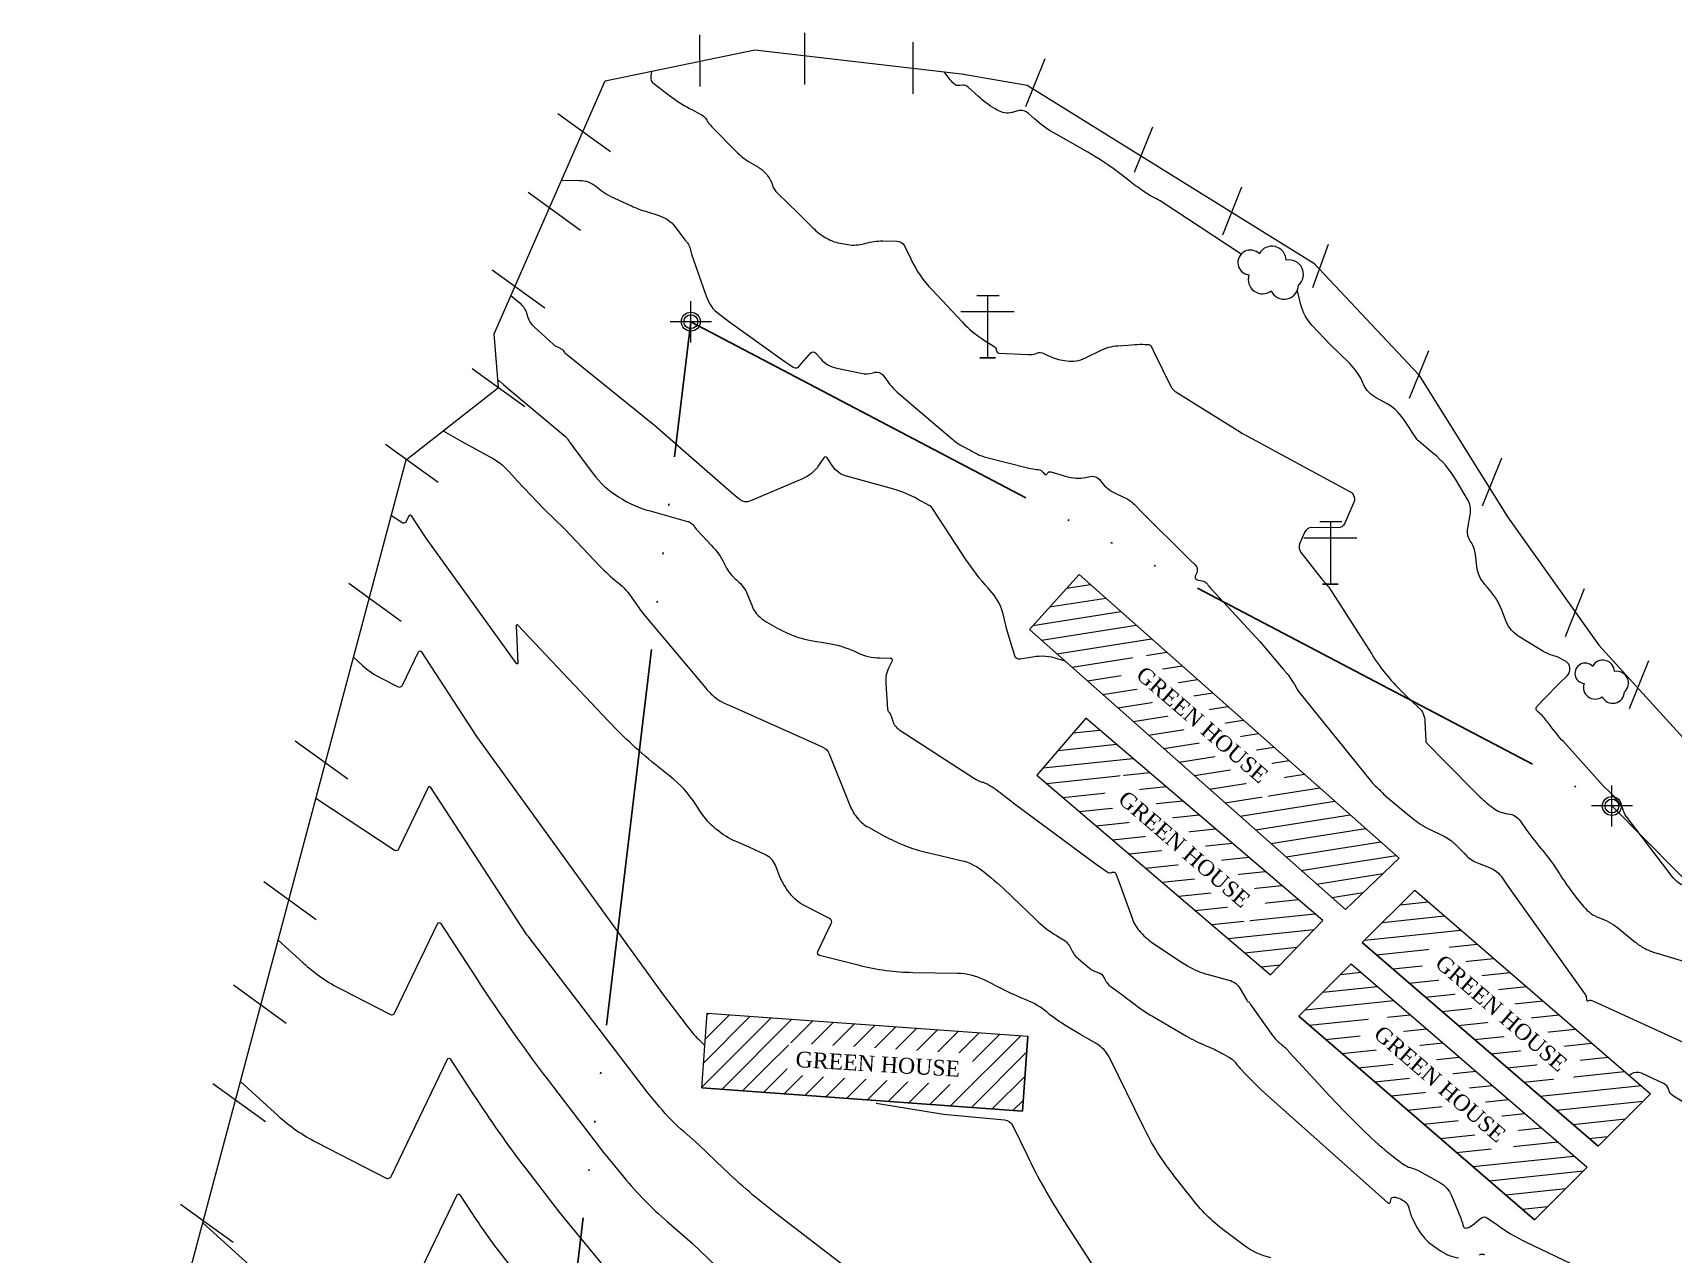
# Model space of a CAD drawing. Header units: metres. Extents: x 331672 to 331918, y 3055529 to 3055826.
# Drawn here: x 331673.6 to 331777.7, y 3055748.1 to 3055825.5 of the extents above; entities that cross this region are included whole.
import ezdxf

# ---------------------------------------------------------------- set-up
doc = ezdxf.new("R2010")
doc.units = ezdxf.units.M
doc.header["$MEASUREMENT"] = 0
doc.linetypes.add('ACAD_ISO06W100', pattern=[36, 24, -3, 0, -3, 0, -3, 0, -3])
for name, color, linetype, lineweight in [('BC', 7, 'Continuous', 20), ('Building', 7, 'Continuous', 20), ('Contour', 4, 'Continuous', 15), ('F', 10, 'Continuous', 20), ('GreenHouse', 94, 'Continuous', 20), ('Index_Contour', 8, 'Continuous', 20), ('Station', 50, 'Continuous', 13), ('TREE', 90, 'Continuous', 5)]:
    doc.layers.add(name, color=color, linetype=linetype, lineweight=lineweight)
doc.layers.add('POLE', color=7, linetype='Continuous')
doc.styles.add('CAD', font='times.ttf')
pattern_1 = [(45, (0, 0), (-0.7071067812, 0.7071067812), [])]

msp = doc.modelspace()

# ---------------------------------------------------------------- hatches: boundary and pattern name
at = {"layer": 'Building'}
h = msp.add_hatch(dxfattribs=at)
h.set_pattern_fill('ANSI31', color=256, scale=7, angle=45)
h.set_pattern_definition([(90, (0, 0), (-0.875, 0), [])])
h.paths.add_polyline_path([(331749.48, 3055721.73), (331753, 3055718.58), (331757.93, 3055724.1), (331754.48, 3055727.24)])
h.paths.add_polyline_path([(331733.31, 3055718.87), (331714.61, 3055732.46), (331711.54, 3055726.74), (331730.24, 3055713.15)])
h.paths.add_polyline_path([(331743.79, 3055716.96), (331740.88, 3055714.6), (331744.84, 3055709.37), (331747.75, 3055711.73)])
h.paths.add_polyline_path([(331760.63, 3055739.21), (331764.92, 3055736.09), (331769.85, 3055742.86), (331765.55, 3055745.98)])
h.paths.add_polyline_path([(331751.89, 3055719.6), (331756.79, 3055725.09), (331755.52, 3055726.22), (331750.61, 3055720.74)], flags=24)
h.paths.add_polyline_path([(331717.27, 3055725.07), (331725.79, 3055718.47), (331727.42, 3055720.58), (331718.9, 3055727.18)], flags=24)
h.paths.add_polyline_path([(331742.22, 3055716.58), (331746.85, 3055710.88), (331745.76, 3055710), (331741.14, 3055715.7)], flags=25)
h.paths.add_polyline_path([(331763.7, 3055737.55), (331768.15, 3055743.4), (331766.79, 3055744.43), (331762.34, 3055738.58)], flags=24)
h.paths.add_polyline_path([(331781.74, 3055744.81), (331787.74, 3055749.07), (331786.76, 3055750.46), (331780.76, 3055746.2)], flags=9)
h.paths.add_polyline_path([(331832.16, 3055716.96), (331836.69, 3055722.37), (331835.38, 3055723.47), (331830.85, 3055718.05)], flags=9)
h.paths.add_polyline_path([(331853.99, 3055710.57), (331849.29, 3055705.3), (331850.57, 3055704.16), (331855.26, 3055709.43)], flags=9)
h.paths.add_polyline_path([(331875.63, 3055719.9), (331875.3, 3055712.19), (331877.43, 3055712.1), (331877.76, 3055719.81)], flags=9)
h.paths.add_polyline_path([(331886.5, 3055705.27), (331895.04, 3055698.8), (331896.33, 3055700.51), (331887.79, 3055706.97)], flags=9)
h.paths.add_polyline_path([(331883.02, 3055700.7), (331891.52, 3055694.18), (331892.82, 3055695.87), (331884.32, 3055702.39)], flags=9)
h.paths.add_polyline_path([(331758.11, 3055761.57), (331766.22, 3055754.57), (331767.62, 3055756.19), (331759.51, 3055763.18)], flags=9)
h.paths.add_polyline_path([(331762, 3055766.06), (331770.11, 3055759.06), (331771.51, 3055760.68), (331763.4, 3055767.67)], flags=9)
h.paths.add_polyline_path([(331741.89, 3055776.45), (331750.01, 3055769.46), (331751.4, 3055771.07), (331743.29, 3055778.07)], flags=9)
h.paths.add_polyline_path([(331743.04, 3055784.35), (331751.15, 3055777.35), (331752.54, 3055778.97), (331744.43, 3055785.96)], flags=9)
at = {"layer": 'GreenHouse', "true_color": 0x136734}
h = msp.add_hatch(dxfattribs=at)
h.set_pattern_fill('ANSI31', color=116, scale=8, angle=144)
h.set_pattern_definition([(189, (0, 0), (0.15643446504, -0.9876883406), [])])
h.paths.add_polyline_path([(331756.87, 3055769.92), (331760.28, 3055773.18), (331739.98, 3055791.17), (331736.83, 3055787.69)])
h.paths.add_polyline_path([(331759.33, 3055773.26), (331760.09, 3055773.26), (331760.09, 3055773.64), (331759.33, 3055773.64)], flags=24)
h.paths.add_polyline_path([(331759.54, 3055772.89), (331760.09, 3055772.89), (331760.09, 3055773.26), (331759.54, 3055773.26)], flags=24)
h.paths.add_polyline_path([(331760.27, 3055773.58), (331761.55, 3055774.85), (331761.28, 3055775.12), (331760.01, 3055773.84)], flags=9)
h.paths.add_polyline_path([(331754.47, 3055769.31), (331755.24, 3055769.31), (331755.24, 3055769.69), (331754.47, 3055769.69)], flags=9)
h.paths.add_polyline_path([(331754.69, 3055768.94), (331755.24, 3055768.94), (331755.24, 3055769.31), (331754.69, 3055769.31)], flags=9)
h.paths.add_polyline_path([(331755.42, 3055769.62), (331756.69, 3055770.89), (331756.42, 3055771.16), (331755.16, 3055769.89)], flags=9)
h.paths.add_polyline_path([(331755.92, 3055770), (331756.68, 3055770), (331756.68, 3055770.37), (331755.92, 3055770.37)], flags=25)
h.paths.add_polyline_path([(331756.13, 3055769.62), (331756.68, 3055769.62), (331756.68, 3055770), (331756.13, 3055770)], flags=25)
h.paths.add_polyline_path([(331756.86, 3055770.31), (331758.14, 3055771.59), (331757.87, 3055771.85), (331756.6, 3055770.58)], flags=24)
h.paths.add_polyline_path([(331739.52, 3055782.14), (331740.22, 3055782.14), (331740.22, 3055782.52), (331739.52, 3055782.52)], flags=25)
h.paths.add_polyline_path([(331739.66, 3055781.77), (331740.22, 3055781.77), (331740.22, 3055782.14), (331739.66, 3055782.14)], flags=25)
h.paths.add_polyline_path([(331740.4, 3055782.45), (331741.66, 3055783.72), (331741.4, 3055783.99), (331740.13, 3055782.72)], flags=25)
h = msp.add_hatch(dxfattribs=at)
h.set_pattern_fill('ANSI31', color=116, scale=8)
h.set_pattern_definition(pattern_1)
h.paths.add_polyline_path([(331775.27, 3055758.32), (331776.03, 3055758.32), (331776.03, 3055758.7), (331775.27, 3055758.7)], flags=9)
h.paths.add_polyline_path([(331775.48, 3055757.95), (331776.03, 3055757.95), (331776.03, 3055758.32), (331775.48, 3055758.32)], flags=9)
h.paths.add_polyline_path([(331776.21, 3055758.64), (331777.49, 3055759.91), (331777.22, 3055760.18), (331775.95, 3055758.9)], flags=9)
h.paths.add_polyline_path([(331735.78, 3055761.97), (331736.55, 3055761.97), (331736.55, 3055762.35), (331735.78, 3055762.35)], flags=9)
h.paths.add_polyline_path([(331735.88, 3055761.6), (331736.55, 3055761.6), (331736.55, 3055761.97), (331735.88, 3055761.97)], flags=9)
h.paths.add_polyline_path([(331736.73, 3055762.29), (331738.01, 3055763.57), (331737.75, 3055763.83), (331736.47, 3055762.55)], flags=9)
h.paths.add_polyline_path([(331715.44, 3055763.44), (331716.2, 3055763.44), (331716.2, 3055763.81), (331715.44, 3055763.81)], flags=9)
h.paths.add_polyline_path([(331715.53, 3055763.06), (331716.2, 3055763.06), (331716.2, 3055763.44), (331715.53, 3055763.44)], flags=9)
h.paths.add_polyline_path([(331716.38, 3055763.75), (331717.66, 3055765.02), (331717.39, 3055765.29), (331716.12, 3055764.01)], flags=9)
h.paths.add_polyline_path([(331764.12, 3055735.47), (331764.85, 3055735.47), (331764.85, 3055735.85), (331764.12, 3055735.85)], flags=9)
h.paths.add_polyline_path([(331764.56, 3055735.1), (331764.85, 3055735.1), (331764.85, 3055735.47), (331764.56, 3055735.47)], flags=9)
h.paths.add_polyline_path([(331765.03, 3055735.78), (331766.13, 3055736.89), (331765.87, 3055737.16), (331764.76, 3055736.05)], flags=9)
h.paths.add_polyline_path([(331769.64, 3055743.05), (331770.36, 3055743.05), (331770.36, 3055743.43), (331769.64, 3055743.43)], flags=9)
h.paths.add_polyline_path([(331770.07, 3055742.68), (331770.36, 3055742.68), (331770.36, 3055743.05), (331770.07, 3055743.05)], flags=9)
h.paths.add_polyline_path([(331770.54, 3055743.36), (331771.83, 3055744.65), (331771.56, 3055744.91), (331770.28, 3055743.63)], flags=9)
h.paths.add_polyline_path([(331764.53, 3055746.76), (331765.26, 3055746.76), (331765.26, 3055747.14), (331764.53, 3055747.14)], flags=9)
h.paths.add_polyline_path([(331764.97, 3055746.39), (331765.26, 3055746.39), (331765.26, 3055746.76), (331764.97, 3055746.76)], flags=9)
h.paths.add_polyline_path([(331765.44, 3055747.07), (331766.73, 3055748.36), (331766.46, 3055748.62), (331765.18, 3055747.34)], flags=9)
h.paths.add_polyline_path([(331781.66, 3055742.45), (331782.4, 3055742.45), (331782.4, 3055742.83), (331781.66, 3055742.83)], flags=9)
h.paths.add_polyline_path([(331782.1, 3055742.08), (331782.4, 3055742.08), (331782.4, 3055742.45), (331782.1, 3055742.45)], flags=9)
h.paths.add_polyline_path([(331782.58, 3055742.76), (331783.85, 3055744.04), (331783.59, 3055744.3), (331782.31, 3055743.03)], flags=9)
h.paths.add_polyline_path([(331785.36, 3055753.13), (331786.09, 3055753.13), (331786.09, 3055753.51), (331785.36, 3055753.51)], flags=9)
h.paths.add_polyline_path([(331785.8, 3055752.76), (331786.09, 3055752.76), (331786.09, 3055753.13), (331785.8, 3055753.13)], flags=9)
h.paths.add_polyline_path([(331786.27, 3055753.44), (331787.5, 3055754.67), (331787.23, 3055754.93), (331786.01, 3055753.71)], flags=9)
h.paths.add_polyline_path([(331777.9, 3055747.5), (331778.6, 3055747.5), (331778.6, 3055747.87), (331777.9, 3055747.87)], flags=9)
h.paths.add_polyline_path([(331778.31, 3055747.12), (331778.6, 3055747.12), (331778.6, 3055747.5), (331778.31, 3055747.5)], flags=9)
h.paths.add_polyline_path([(331778.78, 3055747.81), (331780.06, 3055749.08), (331779.79, 3055749.35), (331778.52, 3055748.07)], flags=9)
h.paths.add_polyline_path([(331713.49, 3055733.29), (331714.25, 3055733.29), (331714.25, 3055733.66), (331713.49, 3055733.66)], flags=9)
h.paths.add_polyline_path([(331713.96, 3055732.91), (331714.25, 3055732.91), (331714.25, 3055733.29), (331713.96, 3055733.29)], flags=9)
h.paths.add_polyline_path([(331714.43, 3055733.6), (331715.71, 3055734.88), (331715.44, 3055735.14), (331714.17, 3055733.87)], flags=9)
h.paths.add_polyline_path([(331758.96, 3055739.2), (331759.72, 3055739.2), (331759.72, 3055739.57), (331758.96, 3055739.57)], flags=9)
h.paths.add_polyline_path([(331759.43, 3055738.82), (331759.72, 3055738.82), (331759.72, 3055739.2), (331759.43, 3055739.2)], flags=9)
h.paths.add_polyline_path([(331759.9, 3055739.51), (331761.02, 3055740.63), (331760.75, 3055740.89), (331759.64, 3055739.78)], flags=9)
h.paths.add_polyline_path([(331734.14, 3055724.66), (331734.91, 3055724.66), (331734.91, 3055725.03), (331734.14, 3055725.03)], flags=9)
h.paths.add_polyline_path([(331734.62, 3055724.28), (331734.91, 3055724.28), (331734.91, 3055724.66), (331734.62, 3055724.66)], flags=9)
h.paths.add_polyline_path([(331735.09, 3055724.97), (331736.37, 3055726.24), (331736.1, 3055726.51), (331734.83, 3055725.23)], flags=9)
h.paths.add_polyline_path([(331761.59, 3055767.1), (331768.98, 3055760.39), (331769.99, 3055761.5), (331762.6, 3055768.21)], flags=9)
h.paths.add_polyline_path([(331757.93, 3055762), (331765.31, 3055755.29), (331766.32, 3055756.4), (331758.94, 3055763.11)], flags=9)
h.paths.add_polyline_path([(331741.18, 3055778.12), (331748.56, 3055771.41), (331749.57, 3055772.52), (331742.19, 3055779.23)], flags=9)
h.paths.add_polyline_path([(331743.15, 3055784.45), (331750.53, 3055777.74), (331751.54, 3055778.85), (331744.15, 3055785.56)], flags=9)
h = msp.add_hatch(dxfattribs=at)
h.set_pattern_fill('ANSI31', color=116, scale=8)
h.set_pattern_definition(pattern_1)
h.paths.add_polyline_path([(331736.74, 3055761.89), (331716.39, 3055763.35), (331716.05, 3055758.61), (331736.4, 3055757.14)])
h.paths.add_polyline_path([(331735.88, 3055761.6), (331736.55, 3055761.6), (331736.55, 3055761.97), (331735.88, 3055761.97)], flags=24)
h.paths.add_polyline_path([(331755.42, 3055769.62), (331756.69, 3055770.89), (331756.42, 3055771.16), (331755.16, 3055769.89)], flags=9)
h.paths.add_polyline_path([(331754.69, 3055768.94), (331755.24, 3055768.94), (331755.24, 3055769.31), (331754.69, 3055769.31)], flags=9)
h.paths.add_polyline_path([(331754.47, 3055769.31), (331755.24, 3055769.31), (331755.24, 3055769.69), (331754.47, 3055769.69)], flags=9)
h.paths.add_polyline_path([(331752.11, 3055766.18), (331753.22, 3055767.29), (331752.95, 3055767.55), (331751.85, 3055766.45)], flags=9)
h.paths.add_polyline_path([(331751.38, 3055765.49), (331751.93, 3055765.49), (331751.93, 3055765.87), (331751.38, 3055765.87)], flags=9)
h.paths.add_polyline_path([(331751.16, 3055765.87), (331751.93, 3055765.87), (331751.93, 3055766.24), (331751.16, 3055766.24)], flags=9)
h.paths.add_polyline_path([(331756.86, 3055770.31), (331758.14, 3055771.59), (331757.87, 3055771.85), (331756.6, 3055770.58)], flags=9)
h.paths.add_polyline_path([(331756.13, 3055769.62), (331756.68, 3055769.62), (331756.68, 3055770), (331756.13, 3055770)], flags=25)
h.paths.add_polyline_path([(331755.92, 3055770), (331756.68, 3055770), (331756.68, 3055770.37), (331755.92, 3055770.37)], flags=25)
h.paths.add_polyline_path([(331736.73, 3055762.29), (331738.01, 3055763.57), (331737.75, 3055763.83), (331736.47, 3055762.55)], flags=9)
h.paths.add_polyline_path([(331735.78, 3055761.97), (331736.55, 3055761.97), (331736.55, 3055762.35), (331735.78, 3055762.35)], flags=25)
h.paths.add_polyline_path([(331716.38, 3055763.75), (331717.66, 3055765.02), (331717.39, 3055765.29), (331716.12, 3055764.01)], flags=9)
h.paths.add_polyline_path([(331715.53, 3055763.06), (331716.2, 3055763.06), (331716.2, 3055763.44), (331715.53, 3055763.44)], flags=9)
h.paths.add_polyline_path([(331715.44, 3055763.44), (331716.2, 3055763.44), (331716.2, 3055763.81), (331715.44, 3055763.81)], flags=9)
h.paths.add_polyline_path([(331761.59, 3055767.1), (331768.98, 3055760.39), (331769.99, 3055761.5), (331762.6, 3055768.21)], flags=9)
h.paths.add_polyline_path([(331757.93, 3055762), (331765.31, 3055755.29), (331766.32, 3055756.4), (331758.94, 3055763.11)], flags=9)
h.paths.add_polyline_path([(331741.18, 3055778.12), (331748.56, 3055771.41), (331749.57, 3055772.52), (331742.19, 3055779.23)], flags=9)
h.paths.add_polyline_path([(331743.15, 3055784.45), (331750.53, 3055777.74), (331751.54, 3055778.85), (331744.15, 3055785.56)], flags=9)
h = msp.add_hatch(dxfattribs=at)
h.set_pattern_fill('ANSI31', color=116, scale=8)
h.set_pattern_definition(pattern_1)
h.paths.add_polyline_path([(331724.83, 3055669.71), (331725.11, 3055669.71), (331725.11, 3055670.08), (331724.83, 3055670.08)], flags=9)
h.paths.add_polyline_path([(331724.3, 3055669.33), (331725.11, 3055669.33), (331725.11, 3055669.71), (331724.3, 3055669.71)], flags=9)
h.paths.add_polyline_path([(331725.29, 3055670.02), (331726.57, 3055671.29), (331726.3, 3055671.56), (331725.03, 3055670.28)], flags=9)
h.paths.add_polyline_path([(331777.79, 3055688.41), (331778.55, 3055688.41), (331778.55, 3055688.78), (331777.79, 3055688.78)], flags=9)
h.paths.add_polyline_path([(331778, 3055688.03), (331778.55, 3055688.03), (331778.55, 3055688.41), (331778, 3055688.41)], flags=9)
h.paths.add_polyline_path([(331778.73, 3055688.72), (331780.01, 3055690), (331779.74, 3055690.26), (331778.47, 3055688.99)], flags=9)
h.paths.add_polyline_path([(331776.72, 3055683.09), (331777.47, 3055683.09), (331777.47, 3055683.47), (331776.72, 3055683.47)], flags=9)
h.paths.add_polyline_path([(331776.92, 3055682.72), (331777.47, 3055682.72), (331777.47, 3055683.09), (331776.92, 3055683.09)], flags=9)
h.paths.add_polyline_path([(331777.65, 3055683.41), (331778.93, 3055684.68), (331778.66, 3055684.95), (331777.39, 3055683.67)], flags=9)
h.paths.add_polyline_path([(331786.05, 3055675.12), (331786.81, 3055675.12), (331786.81, 3055675.49), (331786.05, 3055675.49)], flags=9)
h.paths.add_polyline_path([(331786.26, 3055674.74), (331786.81, 3055674.74), (331786.81, 3055675.12), (331786.26, 3055675.12)], flags=9)
h.paths.add_polyline_path([(331786.99, 3055675.43), (331788.1, 3055676.54), (331787.84, 3055676.8), (331786.73, 3055675.69)], flags=9)
h.paths.add_polyline_path([(331780.75, 3055665.77), (331781.45, 3055665.77), (331781.45, 3055666.15), (331780.75, 3055666.15)], flags=9)
h.paths.add_polyline_path([(331780.9, 3055665.4), (331781.45, 3055665.4), (331781.45, 3055665.77), (331780.9, 3055665.77)], flags=9)
h.paths.add_polyline_path([(331781.63, 3055666.08), (331782.9, 3055667.36), (331782.64, 3055667.62), (331781.36, 3055666.35)], flags=9)
h.paths.add_polyline_path([(331824.39, 3055683.73), (331825.17, 3055683.73), (331825.17, 3055684.11), (331824.39, 3055684.11)], flags=9)
h.paths.add_polyline_path([(331824.62, 3055683.36), (331825.17, 3055683.36), (331825.17, 3055683.73), (331824.62, 3055683.73)], flags=9)
h.paths.add_polyline_path([(331825.35, 3055684.05), (331826.47, 3055685.16), (331826.2, 3055685.43), (331825.09, 3055684.31)], flags=9)
h.paths.add_polyline_path([(331823.88, 3055678.05), (331824.65, 3055678.05), (331824.65, 3055678.43), (331823.88, 3055678.43)], flags=9)
h.paths.add_polyline_path([(331824.1, 3055677.68), (331824.65, 3055677.68), (331824.65, 3055678.05), (331824.1, 3055678.05)], flags=9)
h.paths.add_polyline_path([(331824.83, 3055678.36), (331826.11, 3055679.65), (331825.85, 3055679.91), (331824.56, 3055678.63)], flags=9)
h.paths.add_polyline_path([(331760.1, 3055688.66), (331760.87, 3055688.66), (331760.87, 3055689.03), (331760.1, 3055689.03)], flags=9)
h.paths.add_polyline_path([(331760.58, 3055688.28), (331760.87, 3055688.28), (331760.87, 3055688.66), (331760.58, 3055688.66)], flags=9)
h.paths.add_polyline_path([(331761.05, 3055688.97), (331762.33, 3055690.24), (331762.06, 3055690.51), (331760.79, 3055689.23)], flags=9)
h.paths.add_polyline_path([(331763.63, 3055695.2), (331764.32, 3055695.2), (331764.32, 3055695.57), (331763.63, 3055695.57)], flags=9)
h.paths.add_polyline_path([(331764.03, 3055694.82), (331764.32, 3055694.82), (331764.32, 3055695.2), (331764.03, 3055695.2)], flags=9)
h.paths.add_polyline_path([(331764.5, 3055695.51), (331765.78, 3055696.78), (331765.51, 3055697.05), (331764.24, 3055695.77)], flags=9)
h.paths.add_polyline_path([(331728.93, 3055671.78), (331729.71, 3055671.78), (331729.71, 3055672.15), (331728.93, 3055672.15)], flags=9)
h.paths.add_polyline_path([(331729.41, 3055671.4), (331729.71, 3055671.4), (331729.71, 3055671.78), (331729.41, 3055671.78)], flags=9)
h.paths.add_polyline_path([(331729.88, 3055672.09), (331731.16, 3055673.37), (331730.89, 3055673.63), (331729.62, 3055672.36)], flags=9)
h.paths.add_polyline_path([(331725.29, 3055663.85), (331726.06, 3055663.85), (331726.06, 3055664.22), (331725.29, 3055664.22)], flags=9)
h.paths.add_polyline_path([(331725.76, 3055663.47), (331726.06, 3055663.47), (331726.06, 3055663.85), (331725.76, 3055663.85)], flags=9)
h.paths.add_polyline_path([(331726.23, 3055664.16), (331727.51, 3055665.44), (331727.24, 3055665.7), (331725.97, 3055664.43)], flags=9)
h.paths.add_polyline_path([(331841.43, 3055681.34), (331842.21, 3055681.34), (331842.21, 3055681.71), (331841.43, 3055681.71)], flags=9)
h.paths.add_polyline_path([(331841.92, 3055680.96), (331842.21, 3055680.96), (331842.21, 3055681.34), (331841.92, 3055681.34)], flags=9)
h.paths.add_polyline_path([(331842.39, 3055681.65), (331843.66, 3055682.92), (331843.4, 3055683.18), (331842.13, 3055681.92)], flags=9)
h.paths.add_polyline_path([(331778.95, 3055683.36), (331784.07, 3055674.8), (331785.36, 3055675.57), (331780.23, 3055684.13)], flags=9)
h.paths.add_polyline_path([(331774.54, 3055679.02), (331779.67, 3055670.46), (331780.96, 3055671.24), (331775.83, 3055679.79)], flags=9)
h.paths.add_polyline_path([(331816.03, 3055597.71), (331818.65, 3055607.34), (331817.2, 3055607.73), (331814.58, 3055598.1)], flags=9)
h.paths.add_polyline_path([(331719.88, 3055760.51), (331729.85, 3055760.13), (331729.9, 3055761.63), (331719.93, 3055762.01)], flags=9)
h.paths.add_polyline_path([(331886.64, 3055705.57), (331894.03, 3055698.87), (331895.04, 3055699.98), (331887.65, 3055706.68)], flags=9)
h.paths.add_polyline_path([(331883.22, 3055701.01), (331890.6, 3055694.3), (331891.61, 3055695.41), (331884.22, 3055702.12)], flags=9)
h.paths.add_polyline_path([(331830.31, 3055686.46), (331840.27, 3055686.08), (331840.33, 3055687.58), (331830.36, 3055687.96)], flags=9)
h.paths.add_polyline_path([(331830.68, 3055679.8), (331840.65, 3055679.42), (331840.7, 3055680.92), (331830.73, 3055681.3)], flags=9)
h.paths.add_polyline_path([(331761.59, 3055767.1), (331768.98, 3055760.39), (331769.99, 3055761.5), (331762.6, 3055768.21)], flags=9)
h.paths.add_polyline_path([(331757.93, 3055762), (331765.31, 3055755.29), (331766.32, 3055756.4), (331758.94, 3055763.11)], flags=9)
h.paths.add_polyline_path([(331741.18, 3055778.12), (331748.56, 3055771.41), (331749.57, 3055772.52), (331742.19, 3055779.23)], flags=9)
h.paths.add_polyline_path([(331743.15, 3055784.45), (331750.53, 3055777.74), (331751.54, 3055778.85), (331744.15, 3055785.56)], flags=9)
h = msp.add_hatch(dxfattribs=at)
h.set_pattern_fill('ANSI31', color=116, scale=8, angle=141)
h.set_pattern_definition([(186, (0, 0), (0.10452846327, -0.99452189537), [])])
h.paths.add_polyline_path([(331740.41, 3055782.06), (331737.31, 3055778.44), (331752.12, 3055765.79), (331755.43, 3055769.23)])
h.paths.add_polyline_path([(331761.27, 3055771.15), (331757.93, 3055767.83), (331772.89, 3055754.92), (331776.22, 3055758.24)])
h.paths.add_polyline_path([(331754.69, 3055768.94), (331755.24, 3055768.94), (331755.24, 3055769.31), (331754.69, 3055769.31)], flags=24)
h.paths.add_polyline_path([(331754.47, 3055769.31), (331755.24, 3055769.31), (331755.24, 3055769.69), (331754.47, 3055769.69)], flags=24)
h.paths.add_polyline_path([(331752.11, 3055766.18), (331753.22, 3055767.29), (331752.95, 3055767.55), (331751.85, 3055766.45)], flags=24)
h.paths.add_polyline_path([(331751.16, 3055765.87), (331751.93, 3055765.87), (331751.93, 3055766.24), (331751.16, 3055766.24)], flags=25)
h.paths.add_polyline_path([(331741.18, 3055778.12), (331748.56, 3055771.41), (331749.57, 3055772.52), (331742.19, 3055779.23)], flags=24)
h.paths.add_polyline_path([(331761.26, 3055771.54), (331762.53, 3055772.82), (331762.27, 3055773.08), (331760.99, 3055771.81)], flags=9)
h.paths.add_polyline_path([(331760.52, 3055770.86), (331761.08, 3055770.86), (331761.08, 3055771.23), (331760.52, 3055771.23)], flags=9)
h.paths.add_polyline_path([(331760.31, 3055771.23), (331761.08, 3055771.23), (331761.08, 3055771.61), (331760.31, 3055771.61)], flags=9)
h.paths.add_polyline_path([(331757.93, 3055768.22), (331759.03, 3055769.33), (331758.77, 3055769.59), (331757.66, 3055768.49)], flags=9)
h.paths.add_polyline_path([(331757.19, 3055767.53), (331757.75, 3055767.53), (331757.75, 3055767.91), (331757.19, 3055767.91)], flags=9)
h.paths.add_polyline_path([(331756.97, 3055767.91), (331757.75, 3055767.91), (331757.75, 3055768.28), (331756.97, 3055768.28)], flags=9)
h.paths.add_polyline_path([(331760.27, 3055773.58), (331761.55, 3055774.85), (331761.28, 3055775.12), (331760.01, 3055773.84)], flags=9)
h.paths.add_polyline_path([(331759.54, 3055772.89), (331760.09, 3055772.89), (331760.09, 3055773.26), (331759.54, 3055773.26)], flags=9)
h.paths.add_polyline_path([(331759.33, 3055773.26), (331760.09, 3055773.26), (331760.09, 3055773.64), (331759.33, 3055773.64)], flags=9)
h.paths.add_polyline_path([(331755.42, 3055769.62), (331756.69, 3055770.89), (331756.42, 3055771.16), (331755.16, 3055769.89)], flags=9)
h.paths.add_polyline_path([(331751.38, 3055765.49), (331751.93, 3055765.49), (331751.93, 3055765.87), (331751.38, 3055765.87)], flags=9)
h.paths.add_polyline_path([(331756.86, 3055770.31), (331758.14, 3055771.59), (331757.87, 3055771.85), (331756.6, 3055770.58)], flags=9)
h.paths.add_polyline_path([(331756.13, 3055769.62), (331756.68, 3055769.62), (331756.68, 3055770), (331756.13, 3055770)], flags=25)
h.paths.add_polyline_path([(331755.92, 3055770), (331756.68, 3055770), (331756.68, 3055770.37), (331755.92, 3055770.37)], flags=25)
h.paths.add_polyline_path([(331737.3, 3055778.84), (331738.41, 3055779.95), (331738.14, 3055780.21), (331737.04, 3055779.11)], flags=9)
h.paths.add_polyline_path([(331736.57, 3055778.15), (331737.12, 3055778.15), (331737.12, 3055778.53), (331736.57, 3055778.53)], flags=9)
h.paths.add_polyline_path([(331736.35, 3055778.53), (331737.12, 3055778.53), (331737.12, 3055778.9), (331736.35, 3055778.9)], flags=9)
h.paths.add_polyline_path([(331761.59, 3055767.1), (331768.98, 3055760.39), (331769.99, 3055761.5), (331762.6, 3055768.21)], flags=24)
h.paths.add_polyline_path([(331757.93, 3055762), (331765.31, 3055755.29), (331766.32, 3055756.4), (331758.94, 3055763.11)], flags=9)
h.paths.add_polyline_path([(331743.15, 3055784.45), (331750.53, 3055777.74), (331751.54, 3055778.85), (331744.15, 3055785.56)], flags=9)
h = msp.add_hatch(dxfattribs=at)
h.set_pattern_fill('ANSI31', color=116, scale=8, angle=141)
h.set_pattern_definition([(186, (0, 0), (0.10452846327, -0.99452189537), [])])
h.paths.add_polyline_path([(331757.24, 3055766.48), (331753.91, 3055763.16), (331768.86, 3055750.25), (331772.19, 3055753.58)])

# ---------------------------------------------------------------- linework, layer by layer
at = {"layer": 'Contour'}
for points, elevation in [([(331750.26, 3055811.49), (331745.13, 3055814.86, -0.037871), (331744.17, 3055815.4), (331744.13, 3055815.43, -0.020493), (331743.24, 3055816.07), (331742.64, 3055816.54, 0.039045), (331740.53, 3055817.94), (331738.52, 3055819.08, -0.057454), (331737.15, 3055820.07), (331736.77, 3055820.41, 0.262216), (331736.1, 3055820.57), (331735.74, 3055820.47, -0.208576), (331734.83, 3055820.6), (331734.65, 3055820.7, -0.057072), (331733.6, 3055821.48), (331732.94, 3055822.08, 0.221504), (331732.6, 3055822.2), (331732.43, 3055822.18, -0.038683), (331732.28, 3055822.18), (331732.23, 3055822.18, -0.189568), (331732.1, 3055822.24), (331731.96, 3055822.37, -0.043022), (331731.68, 3055822.7), (331731.42, 3055823.04)], 1269), ([(331739.06, 3055785.69), (331738.66, 3055785.81, 0.125004), (331737.03, 3055785.93), (331736.24, 3055785.8, -0.380988), (331735.9, 3055786.01), (331735.38, 3055787.75), (331735.18, 3055788.6, 0.129182), (331734.46, 3055790.01), (331734.21, 3055790.3, -0.036319), (331732.81, 3055792.13), (331730.73, 3055795.3), (331730.62, 3055795.46, 0.117307), (331730.58, 3055795.49), (331730.51, 3055795.53), (331729.74, 3055795.95, 0.060322), (331728.23, 3055796.57), (331725.23, 3055797.4, -0.185224), (331724.37, 3055798.02), (331724, 3055798.57, 0.515251), (331723.79, 3055798.57), (331723.46, 3055798.08, -0.151903), (331722.44, 3055797.24), (331719.11, 3055795.82, -0.283239), (331718.49, 3055795.9), (331718.06, 3055796.24), (331713.06, 3055800.62), (331712.95, 3055800.71), (331707.45, 3055805.15, -0.112022), (331707.36, 3055805.26), (331707.33, 3055805.31, 0.153961), (331707.24, 3055805.41), (331706.97, 3055805.56), (331706.83, 3055805.63, -0.07032), (331706.66, 3055805.75), (331705.42, 3055806.88, -0.158138), (331705, 3055807.6), (331704.98, 3055807.65, 0.174755), (331704.54, 3055808.35), (331703.94, 3055808.83)], 1266), ([(331778.25, 3055771.47, -0.113328), (331777.59, 3055772.02), (331774.73, 3055775.77, -0.080308), (331774.49, 3055776.2), (331774.48, 3055776.25, 0.084891), (331774.24, 3055776.68), (331774.14, 3055776.81, 0.033006), (331773.66, 3055777.34), (331773.22, 3055777.77), (331770.69, 3055780.57, -0.024498), (331769.87, 3055781.57), (331769.68, 3055781.82, 0.049771), (331769.18, 3055782.37), (331769.04, 3055782.5, -0.420557), (331769.03, 3055782.83), (331769.49, 3055783.31), (331770.44, 3055784.27), (331770.93, 3055784.75, 0.22548), (331771.1, 3055785.2), (331771.1, 3055785.25, 0.258061), (331770.86, 3055785.65), (331770.7, 3055785.74, 0.062302), (331770.07, 3055786.02), (331770.02, 3055786.03, -0.06547), (331769.39, 3055786.31), (331767.94, 3055787.2, -0.07428), (331767.44, 3055787.6), (331767.41, 3055787.64, -0.096793), (331767.07, 3055788.18), (331766.79, 3055788.9, 0.093224), (331765.89, 3055790.34), (331765.72, 3055790.54, -0.160874), (331765.21, 3055791.67), (331765.11, 3055792.44, 0.11978), (331764.82, 3055793.25), (331764.79, 3055793.29, -0.198484), (331764.63, 3055794.1), (331764.78, 3055794.95, 0.189133), (331764.6, 3055795.97), (331763.89, 3055797.15, 0.089181), (331762.42, 3055798.87), (331761.52, 3055799.62, -0.028452), (331761.47, 3055799.66), (331761.44, 3055799.7, -0.047259), (331761.39, 3055799.75), (331760.57, 3055800.99, 0.127444), (331759.38, 3055802.07), (331758.83, 3055802.37, -0.167909), (331758.02, 3055803.23), (331757.96, 3055803.37, 0.092325), (331757.14, 3055804.54), (331755.89, 3055805.78), (331754.77, 3055806.96, -0.135853), (331754.05, 3055808.27), (331753.83, 3055809.15), (331753.82, 3055809.2)], 1269), ([(331693.98, 3055785.93), (331694.55, 3055785.4, 0.070075), (331695.73, 3055784.59), (331696.77, 3055784.06, 0.421037), (331697.08, 3055784.16), (331698.09, 3055786.27, -0.557881), (331698.26, 3055786.28), (331701.77, 3055780.9), (331713.56, 3055764.57), (331715.12, 3055762.53, 0.031407), (331715.84, 3055761.7), (331716.2, 3055761.34)], 1262), ([(331786.29, 3055753.04), (331786.29, 3055753.2, -0.042492), (331786.16, 3055753.26), (331785.86, 3055753.42), (331778.47, 3055757.6), (331777.67, 3055758.1, -0.191711), (331777.38, 3055758.48), (331777.36, 3055758.53, 0.2246), (331777.05, 3055758.89), (331775.64, 3055759.54, 0.275769), (331774.99, 3055759.48), (331774.88, 3055759.4)], 1266), ([(331727.11, 3055757.64), (331731.38, 3055756.95), (331735.25, 3055756.58, -0.271567), (331735.79, 3055756.21), (331736.68, 3055754.35, 0.033325), (331739.02, 3055750.18), (331745.03, 3055740.89)], 1262), ([(331696.11, 3055742.62), (331700.54, 3055751.83, -0.557881), (331700.71, 3055751.84), (331701.43, 3055750.74, 0.019858), (331703.09, 3055748.38), (331704.19, 3055746.95)], 1258), ([(331684.42, 3055750.06), (331687.83, 3055746.94, 0.05748)], 1258), ([(331765.38, 3055748.02, -0.372135), (331765.68, 3055748.02)], 1264)]:
    msp.add_lwpolyline(points, format="xyb", dxfattribs=dict(at, elevation=elevation))
at = {"layer": 'Contour', "elevation": 1269}
msp.add_lwpolyline([(331753.83, 3055809.15), (331753.8, 3055809.17)], dxfattribs=at)
at = {"layer": 'F'}
for p, q in [((331706.93, 3055820.41), (331710.26, 3055818)), ((331744.63, 3055819.54), (331743.48, 3055816.66)), ((331705.04, 3055815.41), (331708.36, 3055813)), ((331755.78, 3055812.09), (331754.78, 3055809.35)), ((331702.77, 3055810.48), (331706.1, 3055808.07)), ((331701.5, 3055804.23, 1263.39), (331704.83, 3055801.82, 1263.39)), ((331696, 3055799.44), (331699.33, 3055797.03)), ((331693.67, 3055790.62), (331697, 3055788.21)), ((331690.28, 3055780.62), (331693.61, 3055778.21)), ((331688.29, 3055771.71), (331691.61, 3055769.29)), ((331686.37, 3055765.14), (331689.7, 3055762.72)), ((331685.05, 3055758.89), (331688.38, 3055756.48)), ((331683.01, 3055751.25), (331686.34, 3055748.84))]:
    msp.add_line(p, q, dxfattribs=at)
for points in [[(331722.57, 3055825.52), (331722.57, 3055822.24)], [(331715.92, 3055825.39), (331715.93, 3055822.12)], [(331729.43, 3055824.93), (331729.43, 3055821.65)], [(331737.8, 3055823.87), (331736.59, 3055820.83)], [(331750.28, 3055815.73), (331749.07, 3055812.69)], [(331762.13, 3055805.36), (331760.92, 3055802.32)], [(331766.76, 3055798.54), (331765.55, 3055795.5)], [(331772.02, 3055790.26), (331770.81, 3055787.22)], [(331776.08, 3055785.7), (331774.87, 3055782.66)]]:
    msp.add_lwpolyline(points, dxfattribs=at)
at = {"layer": 'F', "color": 240, "true_color": 0xed1f24, "elevation": 1263.39}
for points in [[(331697.31, 3055798.43), (331703.17, 3055803.03), (331702.89, 3055806.44), (331709.92, 3055822.48), (331719.41, 3055824.43), (331732.53, 3055822.92), (331736.68, 3055822.2), (331754.87, 3055810.92), (331761.53, 3055803.84), (331767.15, 3055794.83), (331772.93, 3055786.68), (331783.21, 3055775.41), (331792.05, 3055766.4), (331792.23, 3055766.24), (331813.48, 3055758.2)], [(331708.61, 3055638.74), (331708, 3055639.86), (331704.69, 3055645.54), (331704.01, 3055668.9), (331694.23, 3055675.08), (331689.89, 3055673.64), (331683.58, 3055685.84), (331679.58, 3055694.15), (331674.76, 3055704.6), (331673.63, 3055709.62), (331697.31, 3055798.43)]]:
    msp.add_lwpolyline(points, dxfattribs=at)
at = {"layer": 'GreenHouse', "color": 114, "true_color": 0x139b48}
for p, q in [((331761.27, 3055771.15), (331776.22, 3055758.24, 1265.68)), ((331757.93, 3055767.83, 1265.67), (331772.89, 3055754.92, 2531.35)), ((331753.91, 3055763.16, 1265.67), (331757.24, 3055766.48)), ((331757.24, 3055766.48), (331772.19, 3055753.58, 1265.68)), ((331753.91, 3055763.16, 1265.67), (331768.86, 3055750.25, 2531.35)), ((331772.89, 3055754.92, 2531.35), (331776.22, 3055758.24, 1265.68)), ((331768.86, 3055750.25, 2531.35), (331772.19, 3055753.58, 1265.68))]:
    msp.add_line(p, q, dxfattribs=at)
at = {"layer": 'GreenHouse'}
for p, q in [((331716.05, 3055758.61, 1262.33), (331716.39, 3055763.35, 1262.33)), ((331716.39, 3055763.35, 1262.33), (331736.74, 3055761.89, 1262.48)), ((331736.4, 3055757.14, 1262.48), (331736.74, 3055761.89, 1262.48)), ((331716.05, 3055758.61, 1262.33), (331736.4, 3055757.14, 1262.48))]:
    msp.add_line(p, q, dxfattribs=at)
at = {"layer": 'GreenHouse', "color": 114, "true_color": 0x139b48}
for points, elevation in [([(331739.98, 3055791.17), (331760.28, 3055773.18), (331756.87, 3055769.92), (331736.83, 3055787.69), (331739.98, 3055791.17)], 1266.15), ([(331752.12, 3055765.79), (331755.43, 3055769.23), (331740.41, 3055782.06), (331737.31, 3055778.44), (331752.12, 3055765.79)], 1265.28)]:
    msp.add_lwpolyline(points, dxfattribs=dict(at, elevation=elevation))
msp.add_lwpolyline([(331757.93, 3055767.83), (331761.27, 3055771.15)], dxfattribs=at)
at = {"layer": 'GreenHouse', "elevation": 0.06}
for points in [[(331761.27, 3055771.15), (331776.22, 3055758.24), (331772.89, 3055754.92), (331757.93, 3055767.83), (331761.27, 3055771.15)], [(331757.24, 3055766.48), (331772.19, 3055753.58), (331768.86, 3055750.25), (331753.91, 3055763.16), (331757.24, 3055766.48)]]:
    msp.add_lwpolyline(points, dxfattribs=at)
at = {"layer": 'GreenHouse'}
msp.add_lwpolyline([(331736.74, 3055761.89), (331736.4, 3055757.14), (331716.05, 3055758.61), (331716.39, 3055763.35), (331736.74, 3055761.89)], dxfattribs=at)
at = {"layer": 'POLE', "lineweight": 18}
for p, q in [((331733.5, 3055808.87, 1267.96), (331734.91, 3055808.87, 1267.96)), ((331734.18, 3055808.87, 1267.96), (331734.18, 3055804.9, 1267.96)), ((331732.49, 3055807.84, 1267.96), (331735.86, 3055807.84, 1267.96)), ((331755.25, 3055794.54, 1268.04), (331756.65, 3055794.54, 1268.04)), ((331755.92, 3055794.54, 1268.04), (331755.92, 3055790.56, 1268.04)), ((331754.24, 3055793.5, 1268.04), (331757.6, 3055793.5, 1268.04))]:
    msp.add_line(p, q, dxfattribs=at)
at = {"layer": 'POLE'}
for p, q in [((331734.68, 3055804.9, 1267.96), (331733.68, 3055804.9, 1267.96)), ((331756.42, 3055790.56, 1268.04), (331755.42, 3055790.56, 1268.04))]:
    msp.add_line(p, q, dxfattribs=at)
at = {"layer": 'Station', "linetype": 'Continuous', "lineweight": 18}
for points in [[(331716.67, 3055807.2), (331715.36, 3055807.2), (331715.36, 3055808.5)], [(331715.36, 3055805.89), (331715.36, 3055807.2), (331714.06, 3055807.2)], [(331775.08, 3055776.49), (331773.77, 3055776.49), (331773.77, 3055777.79)], [(331773.77, 3055775.18), (331773.77, 3055776.49), (331772.47, 3055776.49)]]:
    msp.add_lwpolyline(points, dxfattribs=at)
for centre, radius in [((331715.36, 3055807.2), 0.601), ((331715.36, 3055807.2), 0.438), ((331773.77, 3055776.49), 0.601), ((331773.77, 3055776.49), 0.438)]:
    msp.add_circle(centre, radius, dxfattribs=at)
at = {"layer": 'TREE'}
for centre, radius, start, end in [((331752.21, 3055811.08), 0.905, 1.1647, 152.3403), ((331750.84, 3055810.95), 0.792, 43.7183, 264.146), ((331753.3, 3055810.21), 0.905, 310.1391, 101.5082), ((331751.61, 3055809.87), 0.905, 161.047, 306.9442), ((331752.98, 3055809.53), 0.905, 205.2317, 359.1165), ((331772.07, 3055784.9), 0.647, 43.7183, 264.146), ((331773.19, 3055785), 0.74, 1.1647, 152.3403), ((331774.08, 3055784.29), 0.74, 310.1391, 101.5082), ((331772.7, 3055784.01), 0.74, 161.047, 306.9442), ((331773.82, 3055783.74), 0.74, 205.2317, 359.1165)]:
    msp.add_arc(centre, radius, start, end, dxfattribs=at)

# ---------------------------------------------------------------- next in the draw order: texts
at = {"layer": 'BC', "lineweight": 18, "char_height": 1, "attachment_point": 1, "rotation": 319.2187, "style": 'CAD', "bg_fill": 3, "box_fill_scale": 1.5, "bg_fill_color": 256, "bg_fill_transparency": 0}
for insert in [(331743.88, 3055785.69), (331762.84, 3055767.4)]:
    msp.add_mtext_dynamic_manual_height_columns('\\pxqc;GREEN HOUSE', width=11.2166, gutter_width=1, heights=[0.829], dxfattribs=dict(at, insert=insert))
at = {"layer": 'BC', "insert": (331722.04, 3055760.94), "char_height": 1, "attachment_point": 1, "rotation": 356.5501, "style": 'CAD', "bg_fill": 3, "box_fill_scale": 1.5, "bg_fill_color": 256, "bg_fill_transparency": 0}
msp.add_mtext_dynamic_manual_height_columns('GREEN HOUSE', width=10.7011, gutter_width=1, heights=[0], dxfattribs=at)

# ---------------------------------------------------------------- next in the draw order: linework, layer by layer
at = {"layer": 'Contour'}
for points, elevation in [([(331725.21, 3055747.23), (331720.76, 3055750.65, -0.027555), (331717.46, 3055753.48), (331715.85, 3055755.02), (331714.93, 3055755.82, -0.043215), (331713.38, 3055757.41), (331712.64, 3055758.31), (331705.04, 3055768.24), (331704.97, 3055768.33), (331698.87, 3055777.67, 0.557881), (331698.7, 3055777.66), (331696.83, 3055773.76, -0.450004), (331696.55, 3055773.68), (331691.59, 3055776.96)], 1261), ([(331686.81, 3055759.02), (331689.19, 3055756.85, 0.070075), (331691.64, 3055755.16), (331696.04, 3055752.9, 0.421037), (331696.36, 3055753), (331699.93, 3055760.44, -0.557881), (331700.09, 3055760.45), (331701.59, 3055758.17, 0.019858), (331704.87, 3055753.52), (331707.01, 3055750.74), (331710.44, 3055746.57, 0.024084), (331710.64, 3055746.35), (331710.68, 3055746.32, 0.019131), (331710.89, 3055746.11), (331715.04, 3055742.5), (331716.57, 3055741.04, 0.028762), (331719.69, 3055738.38), (331723.13, 3055735.75, 0.119352), (331724.69, 3055735.04), (331730.12, 3055733.95, -0.017221), (331730.19, 3055733.93, -0.017221)], 1259)]:
    msp.add_lwpolyline(points, format="xyb", dxfattribs=dict(at, elevation=elevation))
at = {"layer": 'Index_Contour', "elevation": 1260}
msp.add_lwpolyline([(331689.2, 3055767.99), (331690.78, 3055766.55, 0.070075), (331693.23, 3055764.85), (331696.28, 3055763.28, 0.421037), (331696.6, 3055763.39), (331699.32, 3055769.05, -0.557881), (331699.48, 3055769.06), (331701.74, 3055765.6, 0.019858), (331706.65, 3055758.66), (331709.82, 3055754.52), (331711.11, 3055752.96, 0.043215), (331713.85, 3055750.15), (331715.45, 3055748.76), (331717.99, 3055746.34, 0.028762), (331723.24, 3055741.85), (331724.42, 3055740.95)], format="xyb", dxfattribs=at)

# ---------------------------------------------------------------- next in the draw order: texts
at = {"layer": 'BC', "lineweight": 18, "char_height": 1, "attachment_point": 1, "rotation": 319.2187, "style": 'CAD', "bg_fill": 3, "box_fill_scale": 1.5, "bg_fill_color": 256, "bg_fill_transparency": 0}
for insert in [(331742.74, 3055777.8), (331758.95, 3055762.91)]:
    msp.add_mtext_dynamic_manual_height_columns('\\pxqc;GREEN HOUSE', width=11.2166, gutter_width=1, heights=[0.829], dxfattribs=dict(at, insert=insert))

# ---------------------------------------------------------------- next in the draw order: linework, layer by layer
at = {"layer": 'Contour'}
for points, elevation in [([(331712.86, 3055823.08), (331712.82, 3055822.75, 0.274909), (331713.01, 3055822.3), (331714.12, 3055821.46, 0.045289), (331715.46, 3055820.63), (331715.92, 3055820.39, -0.144603), (331716.38, 3055819.98), (331716.4, 3055819.93, 0.062148), (331716.8, 3055819.44), (331718.22, 3055818.01, 0.070172), (331719.31, 3055817.18), (331719.65, 3055816.99, -0.104842), (331720.17, 3055816.53), (331720.23, 3055816.45, -0.089937), (331720.52, 3055815.91), (331720.53, 3055815.86, 0.129927), (331720.85, 3055815.35), (331722.17, 3055814.09), (331723.1, 3055813.15, 0.069882), (331723.93, 3055812.51), (331723.97, 3055812.49, 0.098271), (331724.95, 3055812.15), (331725.3, 3055812.09, 0.111855), (331726.39, 3055812.16), (331726.44, 3055812.17, -0.073354), (331727.53, 3055812.32), (331728.42, 3055812.31, -0.295227), (331728.92, 3055812), (331729.31, 3055811.18, 0.081503), (331730.66, 3055809.21), (331732.59, 3055807.16, 0.066038), (331733.93, 3055806.05), (331734.59, 3055805.63, -0.225492), (331734.73, 3055805.41), (331734.74, 3055805.37, 0.359736), (331734.9, 3055805.21), (331736.78, 3055805.11, 0.118676), (331737.25, 3055805.19), (331737.3, 3055805.21, -0.224716), (331737.74, 3055805.19), (331738.05, 3055805.04, 0.082929), (331739.06, 3055804.73), (331739.2, 3055804.71, 0.160373), (331740.38, 3055804.9), (331741.33, 3055805.37, -0.105989), (331742.44, 3055805.67), (331743.07, 3055805.71), (331743.51, 3055805.75, -0.033816), (331744.15, 3055805.76), (331744.4, 3055805.75, -0.302642), (331744.56, 3055805.64), (331744.58, 3055805.59, 0.020308), (331744.68, 3055805.38), (331745.8, 3055803.09, 0.083175), (331745.92, 3055802.92), (331745.96, 3055802.88, 0.063339), (331746.12, 3055802.75), (331750.15, 3055800.23), (331750.31, 3055800.14), (331750.43, 3055800.07), (331756.99, 3055796.52), (331757.18, 3055796.42, -0.088443), (331757.29, 3055796.34), (331757.32, 3055796.3, -0.109683), (331757.39, 3055796.18), (331757.43, 3055796.07, -0.192973), (331757.42, 3055795.8), (331756.83, 3055794.42, -0.312122), (331756.38, 3055794.12), (331754.75, 3055794.14, 0.310115), (331754.28, 3055793.84), (331753.99, 3055793.16, 0.283044), (331754.07, 3055792.54), (331755.37, 3055790.87), (331755.62, 3055790.59), (331755.74, 3055790.46, -0.029496), (331755.89, 3055790.25), (331756.06, 3055790), (331758.54, 3055786.11, 0.06335), (331760.64, 3055783.56), (331761.53, 3055782.72, -0.204268), (331761.91, 3055781.85), (331761.96, 3055780.62, 0.183816), (331762, 3055780.51), (331762.08, 3055780.43), (331763.12, 3055779.38), (331765.29, 3055777.18, 0.042768), (331766.15, 3055776.44), (331766.25, 3055776.36, 0.130881), (331767.14, 3055776), (331767.2, 3055776, -0.215019), (331767.96, 3055775.54), (331768.25, 3055775.12, 0.019901), (331769.3, 3055773.76), (331769.38, 3055773.66, -0.034345), (331770.3, 3055772.41), (331770.4, 3055772.26, 0.020138), (331771.13, 3055771.19), (331771.55, 3055770.63), (331771.99, 3055770.1, 0.139039), (331772.99, 3055769.39), (331773.08, 3055769.35, -0.088475), (331774.26, 3055768.67), (331775.25, 3055767.86, 0.057375), (331775.85, 3055767.46), (331775.89, 3055767.44, 0.048156), (331776.56, 3055767.17), (331779.5, 3055766.29, 0.04755)], 1268), ([(331707.17, 3055816.17), (331708.3, 3055816.16, -0.179526), (331709.33, 3055815.79), (331709.42, 3055815.72, 0.065389), (331710.47, 3055815.05), (331711.08, 3055814.77), (331711.59, 3055814.54, 0.031214), (331712.54, 3055814.18), (331713.34, 3055813.93, -0.16181), (331714.36, 3055813.22), (331714.99, 3055812.4), (331715.14, 3055812.21, -0.126773), (331715.3, 3055811.89), (331715.31, 3055811.84, 0.032978), (331715.41, 3055811.48), (331716.3, 3055808.94, 0.044), (331716.56, 3055808.34), (331716.58, 3055808.3, 0.108388), (331717, 3055807.81), (331717.75, 3055807.23), (331721.11, 3055804.82), (331721.86, 3055804.31, 0.383548), (331722.24, 3055804.37), (331722.97, 3055805.22, -0.44957), (331723.26, 3055805.22), (331723.58, 3055804.86, 0.166287), (331724.61, 3055804.26), (331726.16, 3055803.93, 0.128712), (331726.92, 3055803.95), (331727.03, 3055803.99, -0.318168), (331727.53, 3055803.82), (331727.78, 3055803.49, 0.060787), (331728.7, 3055802.51), (331729.46, 3055801.87), (331731.97, 3055799.72, 0.065972), (331732.64, 3055799.28), (331732.76, 3055799.22, -0.022132), (331733.33, 3055798.91), (331733.37, 3055798.89, 0.076994), (331733.96, 3055798.64), (331736.8, 3055797.92, 0.038096), (331737.29, 3055797.83), (331737.39, 3055797.82, -0.222273), (331737.71, 3055797.63), (331737.78, 3055797.54, 0.512958), (331737.95, 3055797.55), (331737.97, 3055797.59, -0.338188), (331738.2, 3055797.67), (331739.19, 3055797.39, 0.127388), (331740.39, 3055797.33), (331740.7, 3055797.39, -0.289072), (331741.27, 3055797.19), (331741.42, 3055797, 0.120285), (331742.26, 3055796.33), (331742.84, 3055796.06, -0.096285), (331743.56, 3055795.54), (331743.91, 3055795.17), (331746.98, 3055792.12), (331747.34, 3055791.78, -0.324763), (331747.44, 3055791.27), (331747.35, 3055791.07, 0.473237), (331747.46, 3055790.84), (331747.79, 3055790.77, -0.191938), (331748.09, 3055790.59), (331748.12, 3055790.55, 0.027012), (331748.36, 3055790.26), (331751.45, 3055786.92), (331752.93, 3055785.16, 0.021721), (331753.07, 3055785), (331753.1, 3055784.96, -0.04909), (331753.24, 3055784.8), (331753.6, 3055784.26, -0.041237), (331753.73, 3055784.03), (331753.75, 3055783.99, 0.063552), (331753.89, 3055783.76), (331758.44, 3055778.12, 0.040674), (331758.76, 3055777.77), (331758.88, 3055777.67, -0.026713), (331759.07, 3055777.48), (331759.19, 3055777.34), (331759.33, 3055777.2, 0.025094), (331759.55, 3055777), (331760.71, 3055776.05), (331761.25, 3055775.62, 0.059049), (331762.33, 3055774.95), (331762.99, 3055774.64, -0.079899), (331763.77, 3055774.12), (331763.81, 3055774.08, -0.020832), (331764.47, 3055773.42), (331764.5, 3055773.39, 0.119942), (331765.25, 3055772.88), (331766.01, 3055772.58, -0.166939), (331766.83, 3055771.92), (331767.16, 3055771.41), (331771.96, 3055764.68), (331772.07, 3055764.54, -0.164392), (331772.15, 3055764.31), (331772.15, 3055764.21, 0.493603), (331772.27, 3055764.13), (331772.38, 3055764.17, -0.201205), (331772.5, 3055764.16), (331772.6, 3055764.11), (331780.09, 3055760.68, -0.218759)], 1267), ([(331699.65, 3055800.27), (331700.83, 3055799.6), (331702.62, 3055798.64, -0.091547), (331703.82, 3055797.69), (331704.38, 3055797.08), (331706.04, 3055795.34), (331707.38, 3055794.04), (331709.6, 3055791.7, 0.036389), (331710.67, 3055790.71), (331710.71, 3055790.68, -0.083298), (331711.68, 3055789.61), (331711.72, 3055789.55, 0.031084), (331712.62, 3055788.35), (331716.31, 3055783.96, 0.04918), (331716.85, 3055783.42), (331716.95, 3055783.34, 0.069424), (331717.47, 3055783.02), (331717.79, 3055782.88), (331723.42, 3055780.36), (331723.74, 3055780.21, -0.203811), (331724.14, 3055779.8), (331725.42, 3055776.58, 0.077057), (331725.89, 3055775.77), (331725.92, 3055775.73, 0.107113), (331726.62, 3055775.14), (331727.61, 3055774.6, 0.027931), (331728.88, 3055774), (331728.92, 3055773.99, 0.043764), (331730.26, 3055773.56), (331731.09, 3055773.38), (331732.48, 3055773.04, -0.119566), (331734.01, 3055772.27), (331734.18, 3055772.13, -0.019203), (331735.74, 3055770.73), (331737.24, 3055769.29, 0.05542), (331738.54, 3055768.28), (331738.95, 3055768.03, -0.151633), (331739.46, 3055767.45), (331739.48, 3055767.41, 0.114399), (331739.95, 3055766.79), (331740.65, 3055766.21, 0.110132), (331741.12, 3055765.96), (331741.17, 3055765.94, -0.219864), (331741.55, 3055765.62), (331741.62, 3055765.5, 0.136906), (331742.08, 3055764.97), (331742.29, 3055764.83, -0.020528), (331743.19, 3055764.16), (331743.38, 3055764.01, 0.038044), (331744.63, 3055763.16), (331746.79, 3055761.9, 0.033644), (331748.02, 3055761.29), (331748.21, 3055761.21, -0.027294), (331749.18, 3055760.74), (331749.48, 3055760.57, -0.104707), (331749.85, 3055760.26), (331749.88, 3055760.22, 0.01973), (331750.2, 3055759.85), (331750.59, 3055759.43), (331751.55, 3055758.47), (331759.57, 3055751.33, 0.5628), (331759.72, 3055751.38), (331759.75, 3055751.52, -0.437467), (331760, 3055751.69), (331760.05, 3055751.68, -0.066112), (331760.46, 3055751.52), (331760.53, 3055751.48, -0.178877), (331760.84, 3055751.13), (331760.89, 3055751.01, -0.046339), (331760.98, 3055750.7), (331760.99, 3055750.65, 0.074244), (331761.1, 3055750.36), (331761.43, 3055749.74, 0.125565), (331762.48, 3055748.58), (331762.91, 3055748.29, 0.114515), (331764.04, 3055747.83)], 1264), ([(331752.15, 3055747.84, -0.11043), (331750.46, 3055748.61), (331749.35, 3055749.44, -0.069418), (331747.19, 3055751.53), (331746.04, 3055753, -0.056304), (331744.06, 3055756.15), (331741.93, 3055760.5, 0.157753), (331741.06, 3055761.42), (331740.07, 3055761.99), (331739.18, 3055762.53, -0.034719), (331737.97, 3055763.39), (331737.93, 3055763.42, 0.076218), (331736.67, 3055764.17), (331736.6, 3055764.2, -0.018704), (331735.2, 3055764.84), (331733.96, 3055765.46, 0.117669), (331732.27, 3055765.87), (331729.45, 3055765.92, -0.06112), (331726.05, 3055766.37), (331723.52, 3055767.01, -0.467601), (331723.41, 3055767.26), (331724.27, 3055769.03, 0.409651), (331724.16, 3055769.36), (331722.64, 3055770.13, -0.11404), (331721.65, 3055770.94), (331721.62, 3055770.98, -0.077057), (331720.97, 3055772.1), (331720.72, 3055772.73, 0.203811), (331720.06, 3055773.41), (331719.05, 3055773.87), (331718.23, 3055774.23, -0.069424), (331716.99, 3055775), (331716.95, 3055775.03, -0.080265), (331715.98, 3055776.12), (331715.68, 3055776.58, 0.083298), (331714.03, 3055778.38), (331713.29, 3055778.98, -0.037026), (331710.14, 3055781.87), (331704.38, 3055787.97, 0.639699), (331704.29, 3055787.93), (331704.39, 3055785.55, -0.674306), (331704.31, 3055785.52), (331698.57, 3055793.47), (331697.65, 3055794.89, 0.557881), (331697.48, 3055794.88), (331697.31, 3055794.53, -0.450004), (331697.03, 3055794.46), (331696.37, 3055794.89)], 1263)]:
    msp.add_lwpolyline(points, format="xyb", dxfattribs=dict(at, elevation=elevation))
at = {"layer": 'Index_Contour', "elevation": 1265}
msp.add_lwpolyline([(331703.13, 3055803.5, -0.023093), (331703.29, 3055803.38), (331703.49, 3055803.22), (331703.82, 3055802.93), (331707.3, 3055800), (331707.43, 3055799.9, -0.09235), (331707.57, 3055799.73), (331707.61, 3055799.67, 0.026794), (331707.75, 3055799.46), (331709.17, 3055797.56, 0.096287), (331710.75, 3055796.11), (331710.79, 3055796.08, 0.077416), (331712.78, 3055795.2), (331715.15, 3055794.54, -0.103376), (331715.37, 3055794.43), (331715.41, 3055794.4, -0.086489), (331715.58, 3055794.21), (331715.62, 3055794.16, 0.046862), (331715.78, 3055793.95), (331716.66, 3055793.02, -0.076607), (331717.48, 3055791.87), (331717.56, 3055791.7, 0.107027), (331718.26, 3055790.82), (331718.3, 3055790.78, -0.130978), (331718.96, 3055789.88), (331719.22, 3055789.22, 0.162419), (331720, 3055788.27), (331720.05, 3055788.23, 0.035575), (331721.21, 3055787.58), (331721.41, 3055787.49, 0.072698), (331722.98, 3055786.99), (331724.01, 3055786.82, -0.068361), (331725.73, 3055786.3), (331725.9, 3055786.22, 0.106738), (331727.37, 3055785.88), (331728.01, 3055785.87, -0.526391), (331728.12, 3055785.7), (331727.93, 3055785.32, 0.135491), (331727.73, 3055784.25), (331727.84, 3055782.64, 0.16294), (331727.92, 3055782.43), (331727.96, 3055782.39, -0.102808), (331728.07, 3055782.18), (331728.17, 3055781.86, 0.104088), (331728.33, 3055781.55), (331728.36, 3055781.52, 0.081294), (331728.62, 3055781.29), (331733.34, 3055778.24, 0.068273), (331733.84, 3055778), (331733.89, 3055777.99, -0.067896), (331734.38, 3055777.75), (331734.46, 3055777.71, -0.02296), (331734.97, 3055777.34), (331735.94, 3055776.59), (331741.06, 3055772.81), (331741.77, 3055772.31, 0.263191), (331742.05, 3055772.27), (331742.1, 3055772.29, -0.41582), (331742.31, 3055772.2), (331742.59, 3055771.47), (331743.34, 3055769.37, 0.10619), (331743.88, 3055768.49), (331743.91, 3055768.45, 0.060855), (331744.71, 3055767.77), (331746.19, 3055766.77), (331746.85, 3055766.36, 0.076507), (331748.17, 3055765.8), (331749.47, 3055765.45, -0.20803), (331750.2, 3055764.89), (331750.61, 3055764.17, 0.144062), (331750.68, 3055764.1), (331750.73, 3055764.07, -0.151806), (331750.79, 3055764.02), (331750.81, 3055763.98, 0.033196), (331750.85, 3055763.91), (331752.25, 3055761.94, 0.073402), (331752.74, 3055761.43), (331752.78, 3055761.4, -0.042558), (331753.29, 3055760.91), (331753.89, 3055760.25), (331755.88, 3055758.09), (331756.79, 3055757.13), (331758.15, 3055755.78, 0.03395), (331759.82, 3055754.33), (331760.54, 3055753.78, 0.105261), (331761, 3055753.56), (331761.04, 3055753.54, -0.066112), (331761.52, 3055753.35), (331762.86, 3055752.61, -0.178877), (331763.6, 3055751.79), (331764.18, 3055750.36, -0.046339), (331764.31, 3055749.94), (331764.33, 3055749.86, 0.435287), (331764.55, 3055749.73), (331764.6, 3055749.74, 0.106073), (331764.92, 3055749.92), (331765.43, 3055750.34, -0.348424), (331765.89, 3055750.36), (331766.53, 3055749.9, 0.047592), (331768.3, 3055748.85), (331771.61, 3055747.27)], format="xyb", dxfattribs=at)
at = {"layer": 'Station', "linetype": 'ACAD_ISO06W100', "lineweight": 25}
msp.add_lwpolyline([(331725.5, 3055647.01), (331725.3, 3055669.62), (331705.68, 3055726.54), (331715.36, 3055807.2), (331773.77, 3055776.49), (331816.09, 3055733.67)], dxfattribs=at)

doc.saveas('drawing.dxf')
